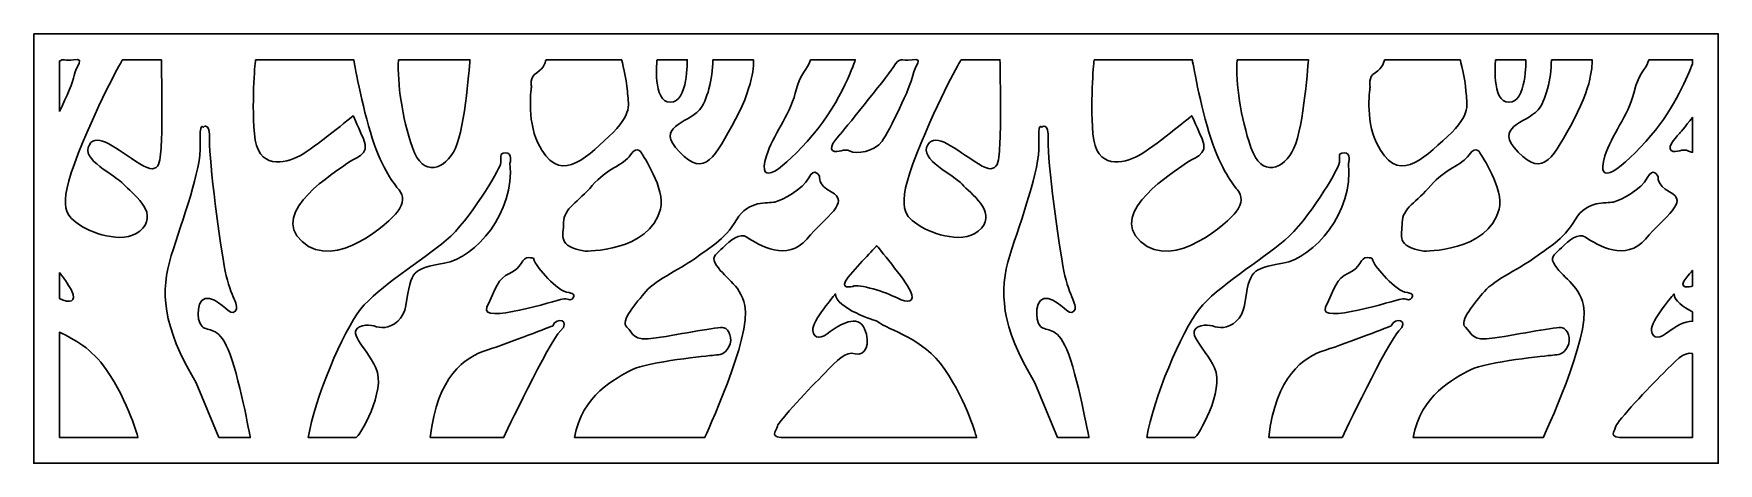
# Model space of a CAD drawing. Header units: centimetres. Extents: x -14.5 to -1.5, y -9 to -5.7.
import ezdxf

# ---------------------------------------------------------------- set-up
doc = ezdxf.new("R2010")
doc.units = ezdxf.units.CM
doc.header["$MEASUREMENT"] = 0
doc.layers.add('layer 1', color=7, linetype='Continuous')

msp = doc.modelspace()

# ---------------------------------------------------------------- linework, layer by layer
at = {"layer": 'layer 1', "color": 250, "lineweight": 30}
for points, knots in [([(-14.48127, -5.68854), (-14.48127, -5.68854), (-1.49953, -5.68854), (-1.49953, -5.68854), (-1.49953, -5.68854), (-1.49953, -5.68854), (-1.49953, -9.00021), (-1.49953, -9.00021), (-1.49953, -9.00021), (-1.49953, -9.00021), (-14.48127, -9.00021), (-14.48127, -9.00021), (-14.48127, -9.00021), (-14.48127, -9.00021), (-14.48127, -5.68854), (-14.48127, -5.68854)], [0, 0, 0, 0, 0.2, 0.2, 0.2, 0.2, 0.4, 0.4, 0.4, 0.4, 0.6, 0.6, 0.6, 0.6, 1, 1, 1, 1]), ([(-13.79724, -5.88924), (-13.79724, -5.88924), (-13.49724, -5.88924), (-13.49724, -5.88924), (-13.49724, -5.88924), (-13.49724, -5.88924), (-13.48829, -6.3922), (-13.49724, -6.52198), (-13.49724, -6.52198), (-13.5062, -6.65176), (-13.49343, -6.79944), (-13.66291, -6.69203), (-13.66291, -6.69203), (-13.84649, -6.57568), (-13.98978, -6.4459), (-14.05246, -6.54436), (-14.05246, -6.54436), (-14.12605, -6.65993), (-13.85097, -6.77706), (-13.78829, -6.84866), (-13.78829, -6.84866), (-13.7256, -6.92026), (-13.52411, -7.05451), (-13.64052, -7.18876), (-13.64052, -7.18876), (-13.75694, -7.32301), (-14.02112, -7.23351), (-14.11963, -7.16639), (-14.11963, -7.16639), (-14.21813, -7.09926), (-14.31664, -7.05898), (-14.13753, -6.61148), (-14.13753, -6.61148), (-13.95843, -6.16398), (-13.79724, -5.88924), (-13.79724, -5.88924)], [0, 0, 0, 0, 0.1, 0.1, 0.1, 0.1, 0.2, 0.2, 0.2, 0.2, 0.3, 0.3, 0.3, 0.3, 0.4, 0.4, 0.4, 0.4, 0.5, 0.5, 0.5, 0.5, 0.6, 0.6, 0.6, 0.6, 0.7, 0.7, 0.7, 0.7, 0.8, 0.8, 0.8, 0.8, 1, 1, 1, 1]), ([(-14.28257, -6.2894), (-14.22756, -6.17529), (-14.17612, -6.05523), (-14.16888, -6.01182), (-14.16888, -6.01182), (-14.15545, -5.93128), (-14.07933, -5.87581), (-14.17336, -5.88924), (-14.17336, -5.88924), (-14.2403, -5.8988), (-14.25732, -5.87978), (-14.28257, -5.90032), (-14.28257, -5.90032), (-14.28257, -5.90032), (-14.28257, -6.2894), (-14.28257, -6.2894)], [0, 0, 0, 0, 0.2, 0.2, 0.2, 0.2, 0.4, 0.4, 0.4, 0.4, 0.6, 0.6, 0.6, 0.6, 1, 1, 1, 1]), ([(-12.77187, -5.88924), (-12.77187, -5.88924), (-12.01516, -5.88924), (-12.01516, -5.88924), (-12.01516, -5.88924), (-12.01516, -5.88924), (-11.95248, -6.249), (-11.87188, -6.49513), (-11.87188, -6.49513), (-11.79129, -6.74126), (-11.70173, -6.84866), (-11.66591, -6.89341), (-11.66591, -6.89341), (-11.63009, -6.93816), (-11.62562, -6.99186), (-11.67935, -7.06346), (-11.67935, -7.06346), (-11.73308, -7.13506), (-12.15397, -7.52439), (-12.41367, -7.29169), (-12.41367, -7.29169), (-12.67337, -7.05898), (-12.14054, -6.75021), (-12.07785, -6.69651), (-12.07785, -6.69651), (-12.01516, -6.64281), (-11.88084, -6.62938), (-11.93904, -6.4996), (-11.93904, -6.4996), (-11.99725, -6.36983), (-12.01964, -6.3206), (-12.01964, -6.3206), (-12.01964, -6.3206), (-12.01964, -6.3206), (-12.31964, -6.5712), (-12.43158, -6.62938), (-12.43158, -6.62938), (-12.54352, -6.68756), (-12.75844, -6.74573), (-12.78083, -6.45933), (-12.78083, -6.45933), (-12.80322, -6.17292), (-12.77187, -5.88924), (-12.77187, -5.88924)], [0, 0, 0, 0, 0.08333333, 0.08333333, 0.08333333, 0.08333333, 0.16666667, 0.16666667, 0.16666667, 0.16666667, 0.25, 0.25, 0.25, 0.25, 0.33333333, 0.33333333, 0.33333333, 0.33333333, 0.41666667, 0.41666667, 0.41666667, 0.41666667, 0.5, 0.5, 0.5, 0.5, 0.58333333, 0.58333333, 0.58333333, 0.58333333, 0.66666667, 0.66666667, 0.66666667, 0.66666667, 0.75, 0.75, 0.75, 0.75, 0.83333333, 0.83333333, 0.83333333, 0.83333333, 1, 1, 1, 1]), ([(-11.67039, -5.88924), (-11.67039, -5.88924), (-11.11965, -5.88924), (-11.11965, -5.88924), (-11.11965, -5.88924), (-11.11965, -5.88924), (-11.15547, -6.40563), (-11.23159, -6.5712), (-11.23159, -6.5712), (-11.30771, -6.73678), (-11.48233, -6.80391), (-11.56293, -6.56673), (-11.56293, -6.56673), (-11.64352, -6.32955), (-11.67935, -6.07719), (-11.67039, -5.88924)], [0, 0, 0, 0, 0.2, 0.2, 0.2, 0.2, 0.4, 0.4, 0.4, 0.4, 0.6, 0.6, 0.6, 0.6, 1, 1, 1, 1]), ([(-10.53309, -5.88924), (-10.53309, -5.88924), (-9.951, -5.88924), (-9.951, -5.88924), (-9.951, -5.88924), (-9.951, -5.88924), (-9.9107, -6.0342), (-9.90623, -6.13265), (-9.90623, -6.13265), (-9.90175, -6.2311), (-9.85698, -6.3027), (-10.04951, -6.4817), (-10.04951, -6.4817), (-10.24205, -6.66071), (-10.4388, -6.86038), (-10.59577, -6.53093), (-10.59577, -6.53093), (-10.68533, -6.34298), (-10.64502, -6.09685), (-10.64502, -6.09685), (-10.64502, -6.09685), (-10.64502, -6.09685), (-10.66294, -6.02077), (-10.60473, -5.98945), (-10.60473, -5.98945), (-10.54652, -5.95812), (-10.53309, -5.88924), (-10.53309, -5.88924)], [0, 0, 0, 0, 0.125, 0.125, 0.125, 0.125, 0.25, 0.25, 0.25, 0.25, 0.375, 0.375, 0.375, 0.375, 0.5, 0.5, 0.5, 0.5, 0.625, 0.625, 0.625, 0.625, 0.75, 0.75, 0.75, 0.75, 1, 1, 1, 1]), ([(-9.67787, -5.88924), (-9.67787, -5.88924), (-9.44504, -5.88924), (-9.44504, -5.88924), (-9.44504, -5.88924), (-9.44504, -5.88924), (-9.43609, -6.21768), (-9.57489, -6.21768), (-9.57489, -6.21768), (-9.71369, -6.21768), (-9.67787, -5.88924), (-9.67787, -5.88924)], [0, 0, 0, 0, 0.25, 0.25, 0.25, 0.25, 0.5, 0.5, 0.5, 0.5, 1, 1, 1, 1]), ([(-9.24803, -5.88924), (-9.24803, -5.88924), (-8.93459, -5.88924), (-8.93459, -5.88924), (-8.93459, -5.88924), (-8.93459, -5.88924), (-8.91668, -6.05657), (-9.0734, -6.34745), (-9.0734, -6.34745), (-9.23011, -6.63833), (-9.30623, -6.80391), (-9.50325, -6.60253), (-9.50325, -6.60253), (-9.70026, -6.40115), (-9.44504, -6.38325), (-9.35101, -6.27585), (-9.35101, -6.27585), (-9.29284, -6.20942), (-9.24803, -6.03691), (-9.24803, -5.88924)], [0, 0, 0, 0, 0.16666667, 0.16666667, 0.16666667, 0.16666667, 0.33333333, 0.33333333, 0.33333333, 0.33333333, 0.5, 0.5, 0.5, 0.5, 0.66666667, 0.66666667, 0.66666667, 0.66666667, 1, 1, 1, 1]), ([(-8.49569, -5.88924), (-8.49569, -5.88924), (-8.14937, -5.88924), (-8.14937, -5.88924), (-8.14937, -5.88924), (-8.14937, -5.88924), (-8.25467, -6.20975), (-8.47931, -6.47179), (-8.47931, -6.47179), (-8.70395, -6.73381), (-8.91415, -6.89091), (-8.83499, -6.63088), (-8.83499, -6.63088), (-8.78585, -6.46945), (-8.65715, -6.32439), (-8.61269, -6.14659), (-8.61269, -6.14659), (-8.56823, -5.96878), (-8.52143, -5.97814), (-8.49569, -5.88924)], [0, 0, 0, 0, 0.16666667, 0.16666667, 0.16666667, 0.16666667, 0.33333333, 0.33333333, 0.33333333, 0.33333333, 0.5, 0.5, 0.5, 0.5, 0.66666667, 0.66666667, 0.66666667, 0.66666667, 1, 1, 1, 1]), ([(-8.26203, -6.45933), (-8.26203, -6.45933), (-8.36502, -6.56226), (-8.32472, -6.58911), (-8.32472, -6.58911), (-8.28442, -6.61595), (-8.23517, -6.56673), (-8.19039, -6.59358), (-8.19039, -6.59358), (-8.14561, -6.62043), (-8.00233, -6.59806), (-7.94412, -6.51751), (-7.94412, -6.51751), (-7.88591, -6.43695), (-7.72024, -6.09238), (-7.70681, -6.01182), (-7.70681, -6.01182), (-7.69338, -5.93128), (-7.61726, -5.87581), (-7.71129, -5.88924), (-7.71129, -5.88924), (-7.80532, -5.90266), (-7.80084, -5.85967), (-7.85905, -5.94918), (-7.85905, -5.94918), (-7.91726, -6.03868), (-8.26203, -6.45933), (-8.26203, -6.45933)], [0, 0, 0, 0, 0.125, 0.125, 0.125, 0.125, 0.25, 0.25, 0.25, 0.25, 0.375, 0.375, 0.375, 0.375, 0.5, 0.5, 0.5, 0.5, 0.625, 0.625, 0.625, 0.625, 0.75, 0.75, 0.75, 0.75, 1, 1, 1, 1]), ([(-7.33517, -5.88924), (-7.33517, -5.88924), (-7.03517, -5.88924), (-7.03517, -5.88924), (-7.03517, -5.88924), (-7.03517, -5.88924), (-7.02622, -6.3922), (-7.03517, -6.52198), (-7.03517, -6.52198), (-7.04413, -6.65176), (-7.03137, -6.79944), (-7.20084, -6.69203), (-7.20084, -6.69203), (-7.38442, -6.57568), (-7.52771, -6.4459), (-7.5904, -6.54436), (-7.5904, -6.54436), (-7.66398, -6.65993), (-7.3889, -6.77706), (-7.32622, -6.84866), (-7.32622, -6.84866), (-7.26353, -6.92026), (-7.06204, -7.05451), (-7.17846, -7.18876), (-7.17846, -7.18876), (-7.29487, -7.32301), (-7.55905, -7.23351), (-7.65756, -7.16639), (-7.65756, -7.16639), (-7.75606, -7.09926), (-7.85457, -7.05898), (-7.67547, -6.61148), (-7.67547, -6.61148), (-7.49637, -6.16398), (-7.33517, -5.88924), (-7.33517, -5.88924)], [0, 0, 0, 0, 0.1, 0.1, 0.1, 0.1, 0.2, 0.2, 0.2, 0.2, 0.3, 0.3, 0.3, 0.3, 0.4, 0.4, 0.4, 0.4, 0.5, 0.5, 0.5, 0.5, 0.6, 0.6, 0.6, 0.6, 0.7, 0.7, 0.7, 0.7, 0.8, 0.8, 0.8, 0.8, 1, 1, 1, 1]), ([(-6.30981, -5.88924), (-6.30981, -5.88924), (-5.5531, -5.88924), (-5.5531, -5.88924), (-5.5531, -5.88924), (-5.5531, -5.88924), (-5.49041, -6.249), (-5.40982, -6.49513), (-5.40982, -6.49513), (-5.32922, -6.74126), (-5.23966, -6.84866), (-5.20384, -6.89341), (-5.20384, -6.89341), (-5.16803, -6.93816), (-5.16355, -6.99186), (-5.21728, -7.06346), (-5.21728, -7.06346), (-5.27101, -7.13506), (-5.6919, -7.52439), (-5.9516, -7.29169), (-5.9516, -7.29169), (-6.2113, -7.05898), (-5.67847, -6.75021), (-5.61578, -6.69651), (-5.61578, -6.69651), (-5.5531, -6.64281), (-5.41877, -6.62938), (-5.47698, -6.4996), (-5.47698, -6.4996), (-5.53519, -6.36983), (-5.55757, -6.3206), (-5.55757, -6.3206), (-5.55757, -6.3206), (-5.55757, -6.3206), (-5.85757, -6.5712), (-5.96951, -6.62938), (-5.96951, -6.62938), (-6.08145, -6.68756), (-6.29637, -6.74573), (-6.31876, -6.45933), (-6.31876, -6.45933), (-6.34115, -6.17292), (-6.30981, -5.88924), (-6.30981, -5.88924)], [0, 0, 0, 0, 0.08333333, 0.08333333, 0.08333333, 0.08333333, 0.16666667, 0.16666667, 0.16666667, 0.16666667, 0.25, 0.25, 0.25, 0.25, 0.33333333, 0.33333333, 0.33333333, 0.33333333, 0.41666667, 0.41666667, 0.41666667, 0.41666667, 0.5, 0.5, 0.5, 0.5, 0.58333333, 0.58333333, 0.58333333, 0.58333333, 0.66666667, 0.66666667, 0.66666667, 0.66666667, 0.75, 0.75, 0.75, 0.75, 0.83333333, 0.83333333, 0.83333333, 0.83333333, 1, 1, 1, 1]), ([(-5.20832, -5.88924), (-5.20832, -5.88924), (-4.65758, -5.88924), (-4.65758, -5.88924), (-4.65758, -5.88924), (-4.65758, -5.88924), (-4.6934, -6.40563), (-4.76952, -6.5712), (-4.76952, -6.5712), (-4.84564, -6.73678), (-5.02026, -6.80391), (-5.10086, -6.56673), (-5.10086, -6.56673), (-5.18146, -6.32955), (-5.21728, -6.07719), (-5.20832, -5.88924)], [0, 0, 0, 0, 0.2, 0.2, 0.2, 0.2, 0.4, 0.4, 0.4, 0.4, 0.6, 0.6, 0.6, 0.6, 1, 1, 1, 1]), ([(-4.07102, -5.88924), (-4.07102, -5.88924), (-3.48893, -5.88924), (-3.48893, -5.88924), (-3.48893, -5.88924), (-3.48893, -5.88924), (-3.44864, -6.0342), (-3.44416, -6.13265), (-3.44416, -6.13265), (-3.43968, -6.2311), (-3.39491, -6.3027), (-3.58744, -6.4817), (-3.58744, -6.4817), (-3.77998, -6.66071), (-3.97673, -6.86038), (-4.1337, -6.53093), (-4.1337, -6.53093), (-4.22326, -6.34298), (-4.18296, -6.09685), (-4.18296, -6.09685), (-4.18296, -6.09685), (-4.18296, -6.09685), (-4.20087, -6.02077), (-4.14266, -5.98945), (-4.14266, -5.98945), (-4.08445, -5.95812), (-4.07102, -5.88924), (-4.07102, -5.88924)], [0, 0, 0, 0, 0.125, 0.125, 0.125, 0.125, 0.25, 0.25, 0.25, 0.25, 0.375, 0.375, 0.375, 0.375, 0.5, 0.5, 0.5, 0.5, 0.625, 0.625, 0.625, 0.625, 0.75, 0.75, 0.75, 0.75, 1, 1, 1, 1]), ([(-3.2158, -5.88924), (-3.2158, -5.88924), (-2.98297, -5.88924), (-2.98297, -5.88924), (-2.98297, -5.88924), (-2.98297, -5.88924), (-2.97402, -6.21768), (-3.11282, -6.21768), (-3.11282, -6.21768), (-3.25162, -6.21768), (-3.2158, -5.88924), (-3.2158, -5.88924)], [0, 0, 0, 0, 0.25, 0.25, 0.25, 0.25, 0.5, 0.5, 0.5, 0.5, 1, 1, 1, 1]), ([(-2.78596, -5.88924), (-2.78596, -5.88924), (-2.47253, -5.88924), (-2.47253, -5.88924), (-2.47253, -5.88924), (-2.47253, -5.88924), (-2.45461, -6.05657), (-2.61133, -6.34745), (-2.61133, -6.34745), (-2.76805, -6.63833), (-2.84417, -6.80391), (-3.04118, -6.60253), (-3.04118, -6.60253), (-3.23819, -6.40115), (-2.98297, -6.38325), (-2.88894, -6.27585), (-2.88894, -6.27585), (-2.83078, -6.20942), (-2.78596, -6.03691), (-2.78596, -5.88924)], [0, 0, 0, 0, 0.16666667, 0.16666667, 0.16666667, 0.16666667, 0.33333333, 0.33333333, 0.33333333, 0.33333333, 0.5, 0.5, 0.5, 0.5, 0.66666667, 0.66666667, 0.66666667, 0.66666667, 1, 1, 1, 1]), ([(-2.03362, -5.88924), (-2.03362, -5.88924), (-1.6982, -5.88924), (-1.6982, -5.88924), (-1.6982, -5.88924), (-1.6982, -5.88924), (-1.6982, -5.91974), (-1.6982, -5.91974), (-1.6982, -5.91974), (-1.73033, -6.0058), (-1.83414, -6.2582), (-2.01724, -6.47179), (-2.01724, -6.47179), (-2.24188, -6.73381), (-2.45208, -6.89091), (-2.37293, -6.63088), (-2.37293, -6.63088), (-2.32379, -6.46945), (-2.19509, -6.32439), (-2.15062, -6.14659), (-2.15062, -6.14659), (-2.10616, -5.96878), (-2.05936, -5.97814), (-2.03362, -5.88924)], [0, 0, 0, 0, 0.14285714, 0.14285714, 0.14285714, 0.14285714, 0.28571429, 0.28571429, 0.28571429, 0.28571429, 0.42857143, 0.42857143, 0.42857143, 0.42857143, 0.57142857, 0.57142857, 0.57142857, 0.57142857, 0.71428571, 0.71428571, 0.71428571, 0.71428571, 1, 1, 1, 1]), ([(-13.05396, -8.80125), (-13.05396, -8.80125), (-12.81217, -8.80125), (-12.81217, -8.80125), (-12.81217, -8.80125), (-12.81217, -8.80125), (-12.90172, -8.312), (-12.98232, -8.12404), (-12.98232, -8.12404), (-13.06292, -7.93609), (-13.13456, -7.98979), (-13.18381, -7.94504), (-13.18381, -7.94504), (-13.23307, -7.90029), (-13.22859, -7.70339), (-13.1256, -7.73024), (-13.1256, -7.73024), (-13.02262, -7.75709), (-12.96889, -7.86897), (-12.92859, -7.82869), (-12.92859, -7.82869), (-12.88829, -7.78842), (-12.96441, -7.72129), (-13.00471, -7.51991), (-13.00471, -7.51991), (-13.04501, -7.31854), (-13.13008, -6.66966), (-13.1256, -6.51303), (-13.1256, -6.51303), (-13.12113, -6.3564), (-13.17486, -6.4101), (-13.17486, -6.4101), (-13.17486, -6.4101), (-13.17486, -6.4101), (-13.2062, -6.3564), (-13.19725, -6.54436), (-13.19725, -6.54436), (-13.18829, -6.73231), (-13.33605, -7.12611), (-13.42112, -7.39909), (-13.42112, -7.39909), (-13.5062, -7.67206), (-13.49277, -7.94057), (-13.22859, -8.37912), (-13.22859, -8.37912), (-13.22859, -8.37912), (-13.05396, -8.80125), (-13.05396, -8.80125)], [0, 0, 0, 0, 0.07692308, 0.07692308, 0.07692308, 0.07692308, 0.15384615, 0.15384615, 0.15384615, 0.15384615, 0.23076923, 0.23076923, 0.23076923, 0.23076923, 0.30769231, 0.30769231, 0.30769231, 0.30769231, 0.38461538, 0.38461538, 0.38461538, 0.38461538, 0.46153846, 0.46153846, 0.46153846, 0.46153846, 0.53846154, 0.53846154, 0.53846154, 0.53846154, 0.61538462, 0.61538462, 0.61538462, 0.61538462, 0.69230769, 0.69230769, 0.69230769, 0.69230769, 0.76923077, 0.76923077, 0.76923077, 0.76923077, 0.84615385, 0.84615385, 0.84615385, 0.84615385, 1, 1, 1, 1]), ([(-6.59189, -8.80125), (-6.59189, -8.80125), (-6.3501, -8.80125), (-6.3501, -8.80125), (-6.3501, -8.80125), (-6.3501, -8.80125), (-6.43966, -8.312), (-6.52025, -8.12404), (-6.52025, -8.12404), (-6.60085, -7.93609), (-6.67249, -7.98979), (-6.72174, -7.94504), (-6.72174, -7.94504), (-6.771, -7.90029), (-6.76652, -7.70339), (-6.66354, -7.73024), (-6.66354, -7.73024), (-6.56055, -7.75709), (-6.50682, -7.86897), (-6.46652, -7.82869), (-6.46652, -7.82869), (-6.42622, -7.78842), (-6.50234, -7.72129), (-6.54264, -7.51991), (-6.54264, -7.51991), (-6.58294, -7.31854), (-6.66801, -6.66966), (-6.66354, -6.51303), (-6.66354, -6.51303), (-6.65906, -6.3564), (-6.71279, -6.4101), (-6.71279, -6.4101), (-6.71279, -6.4101), (-6.71279, -6.4101), (-6.74413, -6.3564), (-6.73518, -6.54436), (-6.73518, -6.54436), (-6.72622, -6.73231), (-6.87398, -7.12611), (-6.95906, -7.39909), (-6.95906, -7.39909), (-7.04413, -7.67206), (-7.0307, -7.94057), (-6.76652, -8.37912), (-6.76652, -8.37912), (-6.76652, -8.37912), (-6.59189, -8.80125), (-6.59189, -8.80125)], [0, 0, 0, 0, 0.07692308, 0.07692308, 0.07692308, 0.07692308, 0.15384615, 0.15384615, 0.15384615, 0.15384615, 0.23076923, 0.23076923, 0.23076923, 0.23076923, 0.30769231, 0.30769231, 0.30769231, 0.30769231, 0.38461538, 0.38461538, 0.38461538, 0.38461538, 0.46153846, 0.46153846, 0.46153846, 0.46153846, 0.53846154, 0.53846154, 0.53846154, 0.53846154, 0.61538462, 0.61538462, 0.61538462, 0.61538462, 0.69230769, 0.69230769, 0.69230769, 0.69230769, 0.76923077, 0.76923077, 0.76923077, 0.76923077, 0.84615385, 0.84615385, 0.84615385, 0.84615385, 1, 1, 1, 1]), ([(-1.79996, -6.45933), (-1.79996, -6.45933), (-1.90295, -6.56226), (-1.86265, -6.58911), (-1.86265, -6.58911), (-1.82235, -6.61595), (-1.7731, -6.56673), (-1.72832, -6.59358), (-1.72832, -6.59358), (-1.72078, -6.5981), (-1.71045, -6.60122), (-1.6982, -6.60291), (-1.6982, -6.60291), (-1.6982, -6.60291), (-1.6982, -6.33435), (-1.6982, -6.33435), (-1.6982, -6.33435), (-1.75668, -6.40651), (-1.79996, -6.45933), (-1.79996, -6.45933)], [0, 0, 0, 0, 0.16666667, 0.16666667, 0.16666667, 0.16666667, 0.33333333, 0.33333333, 0.33333333, 0.33333333, 0.5, 0.5, 0.5, 0.5, 0.66666667, 0.66666667, 0.66666667, 0.66666667, 1, 1, 1, 1]), ([(-12.36555, -8.80125), (-12.36555, -8.80125), (-12.01627, -8.80125), (-11.99659, -8.80125), (-11.99659, -8.80125), (-11.97691, -8.80125), (-11.76046, -8.44213), (-11.84409, -8.26502), (-11.84409, -8.26502), (-11.92772, -8.08792), (-12.08514, -7.98461), (-11.9474, -7.94034), (-11.9474, -7.94034), (-11.87877, -7.91828), (-11.83771, -7.96116), (-11.77535, -7.95395), (-11.77535, -7.95395), (-11.71254, -7.9467), (-11.62861, -7.88907), (-11.61287, -7.78292), (-11.61287, -7.78292), (-11.57215, -7.50829), (-11.55876, -7.50251), (-11.3177, -7.45823), (-11.3177, -7.45823), (-11.07665, -7.41395), (-10.77164, -7.06959), (-10.811, -6.68587), (-10.811, -6.68587), (-10.811, -6.68587), (-10.7864, -6.60716), (-10.84543, -6.60716), (-10.84543, -6.60716), (-10.90446, -6.60716), (-10.87003, -6.64651), (-10.88479, -6.69571), (-10.88479, -6.69571), (-10.89954, -6.7449), (-11.116, -7.12371), (-11.30294, -7.28113), (-11.30294, -7.28113), (-11.48988, -7.43855), (-11.82441, -7.64025), (-11.96215, -7.81243), (-11.96215, -7.81243), (-12.0999, -7.98461), (-12.31636, -8.50608), (-12.36555, -8.80125)], [0, 0, 0, 0, 0.07692308, 0.07692308, 0.07692308, 0.07692308, 0.15384615, 0.15384615, 0.15384615, 0.15384615, 0.23076923, 0.23076923, 0.23076923, 0.23076923, 0.30769231, 0.30769231, 0.30769231, 0.30769231, 0.38461538, 0.38461538, 0.38461538, 0.38461538, 0.46153846, 0.46153846, 0.46153846, 0.46153846, 0.53846154, 0.53846154, 0.53846154, 0.53846154, 0.61538462, 0.61538462, 0.61538462, 0.61538462, 0.69230769, 0.69230769, 0.69230769, 0.69230769, 0.76923077, 0.76923077, 0.76923077, 0.76923077, 0.84615385, 0.84615385, 0.84615385, 0.84615385, 1, 1, 1, 1]), ([(-10.2305, -7.36476), (-10.2305, -7.36476), (-9.73606, -7.37355), (-9.65, -7.04007), (-9.65, -7.04007), (-9.61064, -6.88757), (-9.79266, -6.617), (-9.79266, -6.617), (-9.79266, -6.617), (-9.79266, -6.617), (-9.82218, -6.53829), (-9.88121, -6.62192), (-9.88121, -6.62192), (-9.94025, -6.70555), (-10.06815, -6.73015), (-10.17638, -6.85805), (-10.17638, -6.85805), (-10.28461, -6.98596), (-10.39776, -7.03516), (-10.39776, -7.14338), (-10.39776, -7.14338), (-10.39776, -7.25161), (-10.45187, -7.3254), (-10.2305, -7.36476)], [0, 0, 0, 0, 0.14285714, 0.14285714, 0.14285714, 0.14285714, 0.28571429, 0.28571429, 0.28571429, 0.28571429, 0.42857143, 0.42857143, 0.42857143, 0.42857143, 0.57142857, 0.57142857, 0.57142857, 0.57142857, 0.71428571, 0.71428571, 0.71428571, 0.71428571, 1, 1, 1, 1]), ([(-5.90349, -8.80125), (-5.90349, -8.80125), (-5.5542, -8.80125), (-5.53452, -8.80125), (-5.53452, -8.80125), (-5.51485, -8.80125), (-5.29839, -8.44213), (-5.38202, -8.26502), (-5.38202, -8.26502), (-5.46565, -8.08792), (-5.62307, -7.98461), (-5.48533, -7.94034), (-5.48533, -7.94034), (-5.4167, -7.91828), (-5.37564, -7.96116), (-5.31328, -7.95395), (-5.31328, -7.95395), (-5.25047, -7.9467), (-5.16654, -7.88907), (-5.1508, -7.78292), (-5.1508, -7.78292), (-5.11009, -7.50829), (-5.09669, -7.50251), (-4.85563, -7.45823), (-4.85563, -7.45823), (-4.61458, -7.41395), (-4.30957, -7.06959), (-4.34893, -6.68587), (-4.34893, -6.68587), (-4.34893, -6.68587), (-4.32433, -6.60716), (-4.38336, -6.60716), (-4.38336, -6.60716), (-4.4424, -6.60716), (-4.40796, -6.64651), (-4.42272, -6.69571), (-4.42272, -6.69571), (-4.43748, -6.7449), (-4.65393, -7.12371), (-4.84088, -7.28113), (-4.84088, -7.28113), (-5.02782, -7.43855), (-5.36234, -7.64025), (-5.50009, -7.81243), (-5.50009, -7.81243), (-5.63783, -7.98461), (-5.85429, -8.50608), (-5.90349, -8.80125)], [0, 0, 0, 0, 0.07692308, 0.07692308, 0.07692308, 0.07692308, 0.15384615, 0.15384615, 0.15384615, 0.15384615, 0.23076923, 0.23076923, 0.23076923, 0.23076923, 0.30769231, 0.30769231, 0.30769231, 0.30769231, 0.38461538, 0.38461538, 0.38461538, 0.38461538, 0.46153846, 0.46153846, 0.46153846, 0.46153846, 0.53846154, 0.53846154, 0.53846154, 0.53846154, 0.61538462, 0.61538462, 0.61538462, 0.61538462, 0.69230769, 0.69230769, 0.69230769, 0.69230769, 0.76923077, 0.76923077, 0.76923077, 0.76923077, 0.84615385, 0.84615385, 0.84615385, 0.84615385, 1, 1, 1, 1]), ([(-3.76843, -7.36476), (-3.76843, -7.36476), (-3.27399, -7.37355), (-3.18793, -7.04007), (-3.18793, -7.04007), (-3.14857, -6.88757), (-3.3306, -6.617), (-3.3306, -6.617), (-3.3306, -6.617), (-3.3306, -6.617), (-3.36011, -6.53829), (-3.41915, -6.62192), (-3.41915, -6.62192), (-3.47818, -6.70555), (-3.60609, -6.73015), (-3.71431, -6.85805), (-3.71431, -6.85805), (-3.82254, -6.98596), (-3.93569, -7.03516), (-3.93569, -7.14338), (-3.93569, -7.14338), (-3.93569, -7.25161), (-3.9898, -7.3254), (-3.76843, -7.36476)], [0, 0, 0, 0, 0.14285714, 0.14285714, 0.14285714, 0.14285714, 0.28571429, 0.28571429, 0.28571429, 0.28571429, 0.42857143, 0.42857143, 0.42857143, 0.42857143, 0.57142857, 0.57142857, 0.57142857, 0.57142857, 0.71428571, 0.71428571, 0.71428571, 0.71428571, 1, 1, 1, 1]), ([(-10.31413, -8.80125), (-10.31413, -8.80125), (-9.31055, -8.80125), (-9.31055, -8.80125), (-9.31055, -8.80125), (-9.31055, -8.80125), (-8.9462, -8.02102), (-9.00063, -7.78292), (-9.00063, -7.78292), (-9.03998, -7.61073), (-9.16789, -7.57138), (-9.23184, -7.45331), (-9.23184, -7.45331), (-9.25866, -7.4038), (-9.21158, -7.37949), (-9.16953, -7.33838), (-9.16953, -7.33838), (-9.1113, -7.28145), (-9.04014, -7.2194), (-8.98587, -7.25653), (-8.98587, -7.25653), (-8.8924, -7.32048), (-8.67102, -7.44839), (-8.52344, -7.27129), (-8.52344, -7.27129), (-8.37585, -7.09419), (-8.18175, -6.98831), (-8.3365, -6.90725), (-8.3365, -6.90725), (-8.43981, -6.85314), (-8.42505, -6.78918), (-8.42505, -6.78918), (-8.42505, -6.78918), (-8.42505, -6.78918), (-8.4644, -6.71047), (-8.50868, -6.79902), (-8.50868, -6.79902), (-8.55295, -6.88757), (-8.71038, -6.9712), (-8.76941, -6.98596), (-8.76941, -6.98596), (-8.82845, -7.00072), (-8.97111, -6.96628), (-9.06458, -7.12371), (-9.06458, -7.12371), (-9.15805, -7.28113), (-9.28596, -7.34508), (-9.37451, -7.41395), (-9.37451, -7.41395), (-9.46306, -7.48283), (-9.68935, -7.58613), (-9.76315, -7.67468), (-9.76315, -7.67468), (-9.83694, -7.76324), (-9.96485, -7.9059), (-9.91073, -7.95018), (-9.91073, -7.95018), (-9.85662, -7.99445), (-9.87629, -8.06332), (-9.68444, -8.03381), (-9.68444, -8.03381), (-9.49258, -8.00429), (-9.20233, -7.94526), (-9.16297, -7.9551), (-9.16297, -7.9551), (-9.12361, -7.96494), (-9.08918, -8.03873), (-9.12361, -8.10268), (-9.12361, -8.10268), (-9.15805, -8.16663), (-9.19249, -8.16171), (-9.23676, -8.16663), (-9.23676, -8.16663), (-9.28104, -8.17155), (-9.74347, -8.21583), (-9.87138, -8.27978), (-9.87138, -8.27978), (-9.99928, -8.34373), (-10.2551, -8.47656), (-10.31413, -8.80125)], [0, 0, 0, 0, 0.04761905, 0.04761905, 0.04761905, 0.04761905, 0.0952381, 0.0952381, 0.0952381, 0.0952381, 0.14285714, 0.14285714, 0.14285714, 0.14285714, 0.19047619, 0.19047619, 0.19047619, 0.19047619, 0.23809524, 0.23809524, 0.23809524, 0.23809524, 0.28571429, 0.28571429, 0.28571429, 0.28571429, 0.33333333, 0.33333333, 0.33333333, 0.33333333, 0.38095238, 0.38095238, 0.38095238, 0.38095238, 0.42857143, 0.42857143, 0.42857143, 0.42857143, 0.47619048, 0.47619048, 0.47619048, 0.47619048, 0.52380952, 0.52380952, 0.52380952, 0.52380952, 0.57142857, 0.57142857, 0.57142857, 0.57142857, 0.61904762, 0.61904762, 0.61904762, 0.61904762, 0.66666667, 0.66666667, 0.66666667, 0.66666667, 0.71428571, 0.71428571, 0.71428571, 0.71428571, 0.76190476, 0.76190476, 0.76190476, 0.76190476, 0.80952381, 0.80952381, 0.80952381, 0.80952381, 0.85714286, 0.85714286, 0.85714286, 0.85714286, 0.9047619, 0.9047619, 0.9047619, 0.9047619, 1, 1, 1, 1]), ([(-3.85206, -8.80125), (-3.85206, -8.80125), (-2.84849, -8.80125), (-2.84849, -8.80125), (-2.84849, -8.80125), (-2.84849, -8.80125), (-2.48413, -8.02102), (-2.53856, -7.78292), (-2.53856, -7.78292), (-2.57791, -7.61073), (-2.70582, -7.57138), (-2.76978, -7.45331), (-2.76978, -7.45331), (-2.79659, -7.4038), (-2.74951, -7.37949), (-2.70746, -7.33838), (-2.70746, -7.33838), (-2.64923, -7.28145), (-2.57808, -7.2194), (-2.5238, -7.25653), (-2.5238, -7.25653), (-2.43033, -7.32048), (-2.20895, -7.44839), (-2.06137, -7.27129), (-2.06137, -7.27129), (-1.91378, -7.09419), (-1.71968, -6.98831), (-1.87443, -6.90725), (-1.87443, -6.90725), (-1.97774, -6.85314), (-1.96298, -6.78918), (-1.96298, -6.78918), (-1.96298, -6.78918), (-1.96298, -6.78918), (-2.00233, -6.71047), (-2.04661, -6.79902), (-2.04661, -6.79902), (-2.09089, -6.88757), (-2.24831, -6.9712), (-2.30734, -6.98596), (-2.30734, -6.98596), (-2.36638, -7.00072), (-2.50904, -6.96628), (-2.60251, -7.12371), (-2.60251, -7.12371), (-2.69598, -7.28113), (-2.82389, -7.34508), (-2.91244, -7.41395), (-2.91244, -7.41395), (-3.00099, -7.48283), (-3.22729, -7.58613), (-3.30108, -7.67468), (-3.30108, -7.67468), (-3.37487, -7.76324), (-3.50278, -7.9059), (-3.44866, -7.95018), (-3.44866, -7.95018), (-3.39455, -7.99445), (-3.41423, -8.06332), (-3.22237, -8.03381), (-3.22237, -8.03381), (-3.03051, -8.00429), (-2.74026, -7.94526), (-2.7009, -7.9551), (-2.7009, -7.9551), (-2.66155, -7.96494), (-2.62711, -8.03873), (-2.66155, -8.10268), (-2.66155, -8.10268), (-2.69598, -8.16663), (-2.73042, -8.16171), (-2.7747, -8.16663), (-2.7747, -8.16663), (-2.81897, -8.17155), (-3.2814, -8.21583), (-3.40931, -8.27978), (-3.40931, -8.27978), (-3.53721, -8.34373), (-3.79303, -8.47656), (-3.85206, -8.80125)], [0, 0, 0, 0, 0.04761905, 0.04761905, 0.04761905, 0.04761905, 0.0952381, 0.0952381, 0.0952381, 0.0952381, 0.14285714, 0.14285714, 0.14285714, 0.14285714, 0.19047619, 0.19047619, 0.19047619, 0.19047619, 0.23809524, 0.23809524, 0.23809524, 0.23809524, 0.28571429, 0.28571429, 0.28571429, 0.28571429, 0.33333333, 0.33333333, 0.33333333, 0.33333333, 0.38095238, 0.38095238, 0.38095238, 0.38095238, 0.42857143, 0.42857143, 0.42857143, 0.42857143, 0.47619048, 0.47619048, 0.47619048, 0.47619048, 0.52380952, 0.52380952, 0.52380952, 0.52380952, 0.57142857, 0.57142857, 0.57142857, 0.57142857, 0.61904762, 0.61904762, 0.61904762, 0.61904762, 0.66666667, 0.66666667, 0.66666667, 0.66666667, 0.71428571, 0.71428571, 0.71428571, 0.71428571, 0.76190476, 0.76190476, 0.76190476, 0.76190476, 0.80952381, 0.80952381, 0.80952381, 0.80952381, 0.85714286, 0.85714286, 0.85714286, 0.85714286, 0.9047619, 0.9047619, 0.9047619, 0.9047619, 1, 1, 1, 1]), ([(-7.98439, -7.32301), (-7.98439, -7.32301), (-7.76502, -7.58704), (-7.72472, -7.67206), (-7.72472, -7.67206), (-7.68442, -7.75709), (-7.74263, -7.77052), (-7.82771, -7.72577), (-7.82771, -7.72577), (-7.91278, -7.68102), (-8.12322, -7.61389), (-8.168, -7.63626), (-8.168, -7.63626), (-8.168, -7.63626), (-8.2889, -7.66759), (-8.20382, -7.56467), (-8.20382, -7.56467), (-8.11875, -7.46174), (-7.98439, -7.32301), (-7.98439, -7.32301)], [0, 0, 0, 0, 0.16666667, 0.16666667, 0.16666667, 0.16666667, 0.33333333, 0.33333333, 0.33333333, 0.33333333, 0.5, 0.5, 0.5, 0.5, 0.66666667, 0.66666667, 0.66666667, 0.66666667, 1, 1, 1, 1]), ([(-10.3584, -7.68452), (-10.3584, -7.68452), (-10.29937, -7.68944), (-10.32397, -7.72388), (-10.32397, -7.72388), (-10.34856, -7.75832), (-10.36332, -7.72388), (-10.4076, -7.73372), (-10.4076, -7.73372), (-10.45187, -7.74356), (-11.04863, -7.93272), (-10.9881, -7.79767), (-10.9881, -7.79767), (-10.92414, -7.65501), (-10.90014, -7.57063), (-10.81591, -7.53694), (-10.81591, -7.53694), (-10.71752, -7.49759), (-10.71752, -7.40903), (-10.66833, -7.41395), (-10.66833, -7.41395), (-10.61914, -7.41888), (-10.63389, -7.41395), (-10.61914, -7.44839), (-10.61914, -7.44839), (-10.60438, -7.48283), (-10.45187, -7.67468), (-10.3584, -7.68452)], [0, 0, 0, 0, 0.125, 0.125, 0.125, 0.125, 0.25, 0.25, 0.25, 0.25, 0.375, 0.375, 0.375, 0.375, 0.5, 0.5, 0.5, 0.5, 0.625, 0.625, 0.625, 0.625, 0.75, 0.75, 0.75, 0.75, 1, 1, 1, 1]), ([(-3.89633, -7.68452), (-3.89633, -7.68452), (-3.83731, -7.68944), (-3.8619, -7.72388), (-3.8619, -7.72388), (-3.8865, -7.75832), (-3.90125, -7.72388), (-3.94553, -7.73372), (-3.94553, -7.73372), (-3.9898, -7.74356), (-4.58657, -7.93272), (-4.52603, -7.79767), (-4.52603, -7.79767), (-4.46208, -7.65501), (-4.43807, -7.57063), (-4.35385, -7.53694), (-4.35385, -7.53694), (-4.25546, -7.49759), (-4.25546, -7.40903), (-4.20626, -7.41395), (-4.20626, -7.41395), (-4.15707, -7.41888), (-4.17182, -7.41395), (-4.15707, -7.44839), (-4.15707, -7.44839), (-4.14231, -7.48283), (-3.9898, -7.67468), (-3.89633, -7.68452)], [0, 0, 0, 0, 0.125, 0.125, 0.125, 0.125, 0.25, 0.25, 0.25, 0.25, 0.375, 0.375, 0.375, 0.375, 0.5, 0.5, 0.5, 0.5, 0.625, 0.625, 0.625, 0.625, 0.75, 0.75, 0.75, 0.75, 1, 1, 1, 1]), ([(-1.6982, -7.63362), (-1.70115, -7.6343), (-1.70375, -7.63517), (-1.70593, -7.63626), (-1.70593, -7.63626), (-1.70593, -7.63626), (-1.82683, -7.66759), (-1.74175, -7.56467), (-1.74175, -7.56467), (-1.72824, -7.54831), (-1.71347, -7.53105), (-1.6982, -7.51359), (-1.6982, -7.51359), (-1.6982, -7.51359), (-1.6982, -7.63362), (-1.6982, -7.63362)], [0, 0, 0, 0, 0.2, 0.2, 0.2, 0.2, 0.4, 0.4, 0.4, 0.4, 0.6, 0.6, 0.6, 0.6, 1, 1, 1, 1]), ([(-14.28257, -7.52968), (-14.23974, -7.58661), (-14.20144, -7.64116), (-14.18679, -7.67206), (-14.18679, -7.67206), (-14.14764, -7.75467), (-14.20146, -7.76969), (-14.28257, -7.72944), (-14.28257, -7.72944), (-14.28257, -7.72944), (-14.28257, -7.52968), (-14.28257, -7.52968)], [0, 0, 0, 0, 0.25, 0.25, 0.25, 0.25, 0.5, 0.5, 0.5, 0.5, 1, 1, 1, 1]), ([(-7.98439, -8.80125), (-7.98439, -8.80125), (-7.21485, -8.80125), (-7.21485, -8.80125), (-7.21485, -8.80125), (-7.21485, -8.80125), (-7.28625, -8.52992), (-7.46078, -8.27642), (-7.46078, -8.27642), (-7.63532, -8.02292), (-7.88125, -7.98331), (-7.98439, -7.90409), (-7.98439, -7.90409), (-7.98439, -7.90409), (-8.30233, -7.80632), (-8.30233, -7.69444), (-8.30233, -7.69444), (-8.30233, -7.69444), (-8.48591, -7.90476), (-8.47695, -7.97637), (-8.47695, -7.97637), (-8.468, -8.04797), (-8.40979, -8.03902), (-8.34263, -7.98532), (-8.34263, -7.98532), (-8.27546, -7.93162), (-8.1277, -7.84659), (-8.07845, -7.96294), (-8.07845, -7.96294), (-8.0292, -8.07929), (-8.07397, -8.17774), (-8.15009, -8.15537), (-8.15009, -8.15537), (-8.22621, -8.133), (-8.28442, -8.2046), (-8.3874, -8.30752), (-8.3874, -8.30752), (-8.49039, -8.41045), (-8.74113, -8.67447), (-8.75009, -8.71475), (-8.75009, -8.71475), (-8.75904, -8.75503), (-8.82173, -8.80572), (-8.67845, -8.80125), (-8.67845, -8.80125), (-8.59739, -8.79872), (-7.98439, -8.80125), (-7.98439, -8.80125)], [0, 0, 0, 0, 0.07692308, 0.07692308, 0.07692308, 0.07692308, 0.15384615, 0.15384615, 0.15384615, 0.15384615, 0.23076923, 0.23076923, 0.23076923, 0.23076923, 0.30769231, 0.30769231, 0.30769231, 0.30769231, 0.38461538, 0.38461538, 0.38461538, 0.38461538, 0.46153846, 0.46153846, 0.46153846, 0.46153846, 0.53846154, 0.53846154, 0.53846154, 0.53846154, 0.61538462, 0.61538462, 0.61538462, 0.61538462, 0.69230769, 0.69230769, 0.69230769, 0.69230769, 0.76923077, 0.76923077, 0.76923077, 0.76923077, 0.84615385, 0.84615385, 0.84615385, 0.84615385, 1, 1, 1, 1]), ([(-1.6982, -7.83282), (-1.77167, -7.79532), (-1.84026, -7.7464), (-1.84026, -7.69444), (-1.84026, -7.69444), (-1.84026, -7.69444), (-2.02384, -7.90476), (-2.01489, -7.97637), (-2.01489, -7.97637), (-2.00593, -8.04797), (-1.94772, -8.03902), (-1.88056, -7.98532), (-1.88056, -7.98532), (-1.83727, -7.9507), (-1.7605, -7.9031), (-1.6982, -7.90477), (-1.6982, -7.90477), (-1.6982, -7.90477), (-1.6982, -7.83282), (-1.6982, -7.83282)], [0, 0, 0, 0, 0.16666667, 0.16666667, 0.16666667, 0.16666667, 0.33333333, 0.33333333, 0.33333333, 0.33333333, 0.5, 0.5, 0.5, 0.5, 0.66666667, 0.66666667, 0.66666667, 0.66666667, 1, 1, 1, 1]), ([(-11.42593, -8.80125), (-11.42593, -8.80125), (-10.86019, -8.80125), (-10.86019, -8.80125), (-10.86019, -8.80125), (-10.86019, -8.80125), (-10.50599, -8.05841), (-10.42236, -7.97969), (-10.42236, -7.97969), (-10.33872, -7.90098), (-10.45187, -7.86655), (-10.48139, -7.94034), (-10.48139, -7.94034), (-10.48139, -7.94034), (-10.81591, -8.07316), (-10.9881, -8.12728), (-10.9881, -8.12728), (-11.16028, -8.18139), (-11.37181, -8.32898), (-11.42593, -8.80125)], [0, 0, 0, 0, 0.16666667, 0.16666667, 0.16666667, 0.16666667, 0.33333333, 0.33333333, 0.33333333, 0.33333333, 0.5, 0.5, 0.5, 0.5, 0.66666667, 0.66666667, 0.66666667, 0.66666667, 1, 1, 1, 1]), ([(-4.96386, -8.80125), (-4.96386, -8.80125), (-4.39812, -8.80125), (-4.39812, -8.80125), (-4.39812, -8.80125), (-4.39812, -8.80125), (-4.04392, -8.05841), (-3.96029, -7.97969), (-3.96029, -7.97969), (-3.87666, -7.90098), (-3.9898, -7.86655), (-4.01932, -7.94034), (-4.01932, -7.94034), (-4.01932, -7.94034), (-4.35385, -8.07316), (-4.52603, -8.12728), (-4.52603, -8.12728), (-4.69821, -8.18139), (-4.90975, -8.32898), (-4.96386, -8.80125)], [0, 0, 0, 0, 0.16666667, 0.16666667, 0.16666667, 0.16666667, 0.33333333, 0.33333333, 0.33333333, 0.33333333, 0.5, 0.5, 0.5, 0.5, 0.66666667, 0.66666667, 0.66666667, 0.66666667, 1, 1, 1, 1]), ([(-14.28257, -8.80125), (-14.28257, -8.80125), (-13.67692, -8.80125), (-13.67692, -8.80125), (-13.67692, -8.80125), (-13.67692, -8.80125), (-13.74832, -8.52992), (-13.92285, -8.27642), (-13.92285, -8.27642), (-14.03229, -8.11747), (-14.16979, -8.04262), (-14.28257, -7.98936), (-14.28257, -7.98936), (-14.28257, -7.98936), (-14.28257, -8.80125), (-14.28257, -8.80125)], [0, 0, 0, 0, 0.2, 0.2, 0.2, 0.2, 0.4, 0.4, 0.4, 0.4, 0.6, 0.6, 0.6, 0.6, 1, 1, 1, 1]), ([(-1.6982, -8.15292), (-1.76948, -8.13952), (-1.82699, -8.20923), (-1.92534, -8.30752), (-1.92534, -8.30752), (-2.02832, -8.41045), (-2.27906, -8.67447), (-2.28802, -8.71475), (-2.28802, -8.71475), (-2.29697, -8.75503), (-2.35966, -8.80572), (-2.21638, -8.80125), (-2.21638, -8.80125), (-2.16366, -8.7996), (-1.88596, -8.8001), (-1.6982, -8.80065), (-1.6982, -8.80065), (-1.6982, -8.80065), (-1.6982, -8.15292), (-1.6982, -8.15292)], [0, 0, 0, 0, 0.16666667, 0.16666667, 0.16666667, 0.16666667, 0.33333333, 0.33333333, 0.33333333, 0.33333333, 0.5, 0.5, 0.5, 0.5, 0.66666667, 0.66666667, 0.66666667, 0.66666667, 1, 1, 1, 1])]:
    msp.add_open_spline(points, degree=3, knots=knots, dxfattribs=at)

doc.saveas('drawing.dxf')
